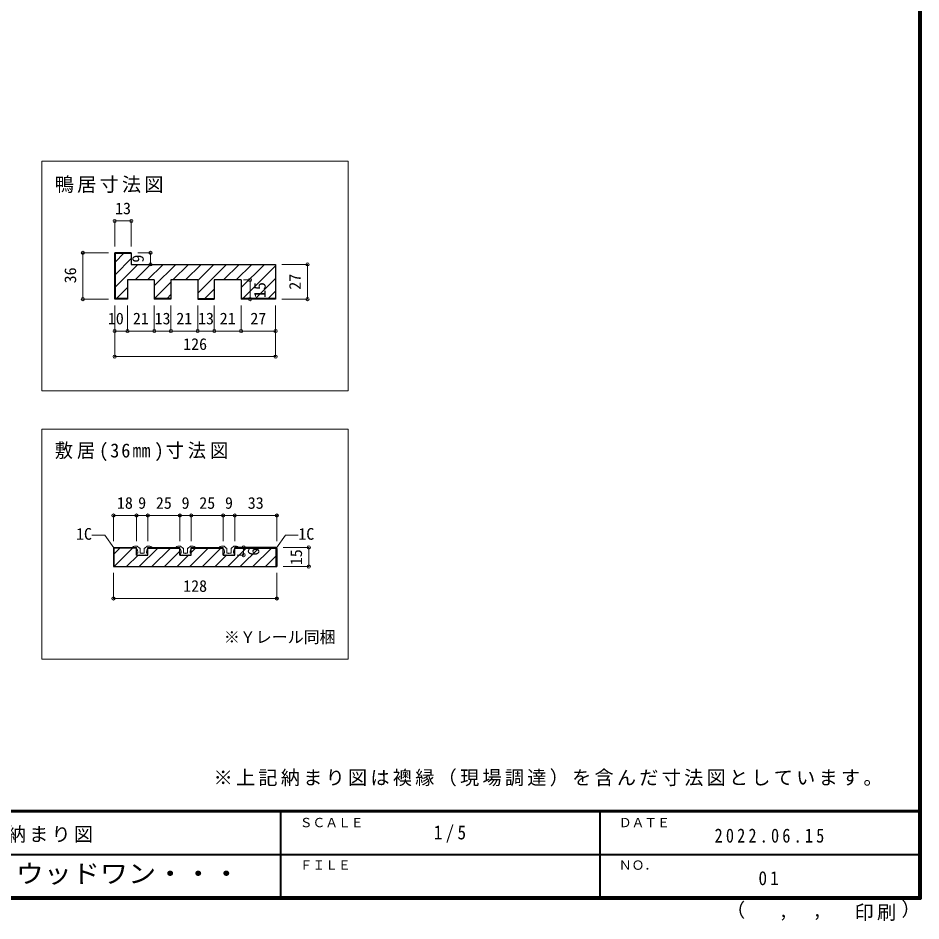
# Model space of a CAD drawing. Units: millimetres at full size, sheet at 1:5. Extents: x -981 to 969, y -733 to 681.
# Drawn here: x 261 to 969, y -733 to -26 of the extents above; entities that cross this region are included whole.
import ezdxf
from ezdxf.enums import TextEntityAlignment as Align

# ---------------------------------------------------------------- set-up
doc = ezdxf.new("R2010")
doc.units = ezdxf.units.MM
doc.header["$LTSCALE"] = 5
doc.header["$PDMODE"] = 32
doc.header["$PDSIZE"] = 2.5
doc.linetypes.add('DASHED1', pattern=[1.8, 1.2, -0.6])
for name, color, linetype, lineweight in [('0-4_枠', 3, 'Continuous', 25), ('0-7_金物', 7, 'Continuous', 18), ('0-A_文字', 7, 'Continuous', 18), ('0-B_寸法', 7, 'Continuous', 9), ('0-C_ハッチ', 4, 'DASHED1', 9), ('F-0_補助線', 6, 'Continuous', 40), ('F-1_枠', 6, 'Continuous', 40)]:
    doc.layers.add(name, color=color, linetype=linetype, lineweight=lineweight)
doc.layers.add('F-A_文字', color=7, linetype='Continuous')
doc.styles.add('ＭＳ ゴシック', font='')
doc.styles.get('ＭＳ ゴシック').set_extended_font_data('MS Gothic')

msp = doc.modelspace()

# ---------------------------------------------------------------- linework, layer by layer
at = {"layer": '0-4_枠'}
for p, q in [((350.035, -209.919), (337.035, -209.919)), ((337.035, -246.136), (337.035, -209.919)), ((350.035, -210.419), (337.535, -210.419)), ((337.535, -245.636), (337.535, -210.419)), ((350.035, -209.919), (350.035, -218.919)), ((368.035, -231.136), (347.035, -231.136)), ((347.035, -231.136), (347.035, -246.136)), ((368.035, -231.136), (368.035, -246.136)), ((402.035, -231.136), (381.035, -231.136)), ((381.035, -231.136), (381.035, -246.136)), ((402.035, -231.136), (402.035, -246.136)), ((436.035, -231.136), (415.035, -231.136)), ((415.035, -231.136), (415.035, -246.136)), ((436.035, -231.136), (436.035, -246.136)), ((347.035, -246.136), (337.035, -246.136)), ((347.035, -245.636), (337.535, -245.636)), ((381.035, -245.636), (368.035, -245.636)), ((381.035, -246.136), (368.035, -246.136)), ((402.035, -245.636), (415.035, -245.636)), ((402.035, -246.136), (415.035, -246.136)), ((463.035, -245.636), (436.035, -245.636)), ((336.035, -441.234), (336.742, -440.527)), ((336.035, -441.234), (336.035, -455.527)), ((336.535, -441.442), (336.949, -441.027)), ((336.535, -455.527), (336.535, -441.442)), ((336.742, -440.527), (354.035, -440.527)), ((354.035, -441.027), (336.949, -441.027)), ((354.035, -446.527), (354.035, -440.527)), ((363.035, -440.527), (388.035, -440.527)), ((363.035, -446.527), (363.035, -440.527)), ((363.035, -441.027), (388.035, -441.027)), ((388.035, -446.527), (388.035, -440.527)), ((397.035, -440.527), (422.035, -440.527)), ((397.035, -446.527), (397.035, -440.527)), ((397.035, -441.027), (422.035, -441.027)), ((422.035, -446.527), (422.035, -440.527)), ((431.035, -446.527), (431.035, -440.527)), ((463.328, -440.527), (431.035, -440.527)), ((463.328, -440.527), (464.035, -441.234)), ((463.535, -455.527), (463.535, -441.442)), ((464.035, -441.234), (464.035, -455.527)), ((354.035, -446.527), (363.035, -446.527)), ((388.035, -446.527), (397.035, -446.527)), ((422.035, -446.527), (431.035, -446.527)), ((336.035, -455.527), (464.035, -455.527))]:
    msp.add_line(p, q, dxfattribs=at)
for points in [[(350.035, -218.919), (463.035, -218.919), (463.035, -246.136), (436.035, -246.136)], [(431.035, -441.027), (463.121, -441.027), (463.535, -441.442)]]:
    msp.add_lwpolyline(points, dxfattribs=at)
at = {"layer": '0-7_金物'}
for p, q in [((351.235, -440.527), (354.035, -440.527)), ((352.577, -439.527), (354.578, -439.527)), ((354.035, -441.527), (354.035, -440.527)), ((354.735, -446.527), (354.249, -445.301)), ((355.035, -445.027), (354.435, -445.027)), ((356.197, -440.939), (354.931, -439.674)), ((355.035, -445.027), (355.035, -443.763)), ((356.409, -441.027), (356.735, -441.027)), ((356.935, -444.727), (356.935, -441.227)), ((358.235, -445.027), (357.235, -445.027)), ((358.535, -445.327), (358.235, -445.027)), ((360.135, -444.727), (360.135, -441.227)), ((360.661, -441.027), (360.335, -441.027)), ((360.873, -440.939), (362.138, -439.674)), ((362.035, -445.027), (362.035, -443.763)), ((362.035, -445.027), (362.635, -445.027)), ((362.335, -446.527), (362.821, -445.301)), ((364.493, -439.527), (362.492, -439.527)), ((363.035, -441.527), (363.035, -440.527)), ((365.835, -440.527), (363.035, -440.527)), ((385.235, -440.527), (388.035, -440.527)), ((386.577, -439.527), (388.578, -439.527)), ((388.035, -441.527), (388.035, -440.527)), ((388.735, -446.527), (388.249, -445.301)), ((389.035, -445.027), (388.435, -445.027)), ((390.197, -440.939), (388.932, -439.674)), ((389.035, -445.027), (389.035, -443.763)), ((390.409, -441.027), (390.735, -441.027)), ((390.935, -444.727), (390.935, -441.227)), ((392.235, -445.027), (391.235, -445.027)), ((392.535, -445.327), (392.235, -445.027)), ((394.135, -444.727), (394.135, -441.227)), ((394.661, -441.027), (394.335, -441.027)), ((394.873, -440.939), (396.139, -439.674)), ((396.035, -445.027), (396.035, -443.763)), ((396.035, -445.027), (396.635, -445.027)), ((396.335, -446.527), (396.821, -445.301)), ((398.493, -439.527), (396.492, -439.527)), ((397.035, -441.527), (397.035, -440.527)), ((399.835, -440.527), (397.035, -440.527)), ((419.235, -440.527), (422.035, -440.527)), ((420.577, -439.527), (422.578, -439.527)), ((422.035, -441.527), (422.035, -440.527)), ((422.735, -446.527), (422.249, -445.301)), ((423.035, -445.027), (422.435, -445.027)), ((424.197, -440.939), (422.932, -439.674)), ((423.035, -445.027), (423.035, -443.763)), ((424.409, -441.027), (424.735, -441.027)), ((424.935, -444.727), (424.935, -441.227)), ((426.235, -445.027), (425.235, -445.027)), ((426.535, -445.327), (426.235, -445.027)), ((428.135, -444.727), (428.135, -441.227)), ((428.661, -441.027), (428.335, -441.027)), ((428.873, -440.939), (430.139, -439.674)), ((430.035, -445.027), (430.035, -443.763)), ((430.035, -445.027), (430.635, -445.027)), ((430.335, -446.527), (430.821, -445.301)), ((432.493, -439.527), (430.492, -439.527)), ((431.035, -441.527), (431.035, -440.527)), ((433.835, -440.527), (431.035, -440.527)), ((355.835, -446.527), (354.735, -446.527)), ((355.835, -446.527), (356.035, -446.327)), ((356.035, -446.327), (356.235, -446.527)), ((356.235, -446.527), (360.835, -446.527)), ((361.035, -446.327), (360.835, -446.527)), ((361.235, -446.527), (361.035, -446.327)), ((361.235, -446.527), (362.335, -446.527)), ((389.835, -446.527), (388.735, -446.527)), ((389.835, -446.527), (390.035, -446.327)), ((390.035, -446.327), (390.235, -446.527)), ((390.235, -446.527), (394.835, -446.527)), ((395.035, -446.327), (394.835, -446.527)), ((395.235, -446.527), (395.035, -446.327)), ((395.235, -446.527), (396.335, -446.527)), ((423.835, -446.527), (422.735, -446.527)), ((423.835, -446.527), (424.035, -446.327)), ((424.035, -446.327), (424.235, -446.527)), ((424.235, -446.527), (428.835, -446.527)), ((429.035, -446.327), (428.835, -446.527)), ((429.235, -446.527), (429.035, -446.327)), ((429.235, -446.527), (430.335, -446.527))]:
    msp.add_line(p, q, dxfattribs=at)
for points in [[(359.835, -445.027), (358.835, -445.027), (358.535, -445.327)], [(393.835, -445.027), (392.835, -445.027), (392.535, -445.327)], [(427.835, -445.027), (426.835, -445.027), (426.535, -445.327)]]:
    msp.add_lwpolyline(points, dxfattribs=at)
for centre, radius, start, end in [((351.235, -440.327), 0.2, 138.18969, 270), ((352.577, -441.527), 2, 90, 138.18969), ((352.035, -443.763), 3, 0, 48.19), ((354.435, -445.227), 0.2, 90, 201.616), ((354.578, -440.027), 0.5, 45, 90), ((356.409, -440.727), 0.3, 225, 270), ((356.735, -441.227), 0.2, 360, 90), ((357.235, -444.727), 0.3, 180, 270), ((359.835, -444.727), 0.3, 270, 360), ((360.335, -441.227), 0.2, 90, 180), ((360.661, -440.727), 0.3, 270, 315), ((365.035, -443.763), 3, 131.81, 180), ((362.492, -440.027), 0.5, 90, 135), ((362.635, -445.227), 0.2, 338.384, 90), ((364.493, -441.527), 2, 41.81031, 90), ((365.835, -440.327), 0.2, 270, 41.81031), ((385.235, -440.327), 0.2, 138.18969, 270), ((386.577, -441.527), 2, 90, 138.18969), ((386.035, -443.763), 3, 0, 48.19), ((388.435, -445.227), 0.2, 90, 201.616), ((388.578, -440.027), 0.5, 45, 90), ((390.409, -440.727), 0.3, 225, 270), ((390.735, -441.227), 0.2, 360, 90), ((391.235, -444.727), 0.3, 180, 270), ((393.835, -444.727), 0.3, 270, 360), ((394.335, -441.227), 0.2, 90, 180), ((394.661, -440.727), 0.3, 270, 315), ((399.035, -443.763), 3, 131.81, 180), ((396.492, -440.027), 0.5, 90, 135), ((396.635, -445.227), 0.2, 338.384, 90), ((398.493, -441.527), 2, 41.81031, 90), ((399.835, -440.327), 0.2, 270, 41.81031), ((419.235, -440.327), 0.2, 138.18969, 270), ((420.577, -441.527), 2, 90, 138.18969), ((420.035, -443.763), 3, 0, 48.19), ((422.435, -445.227), 0.2, 90, 201.616), ((422.578, -440.027), 0.5, 45, 90), ((424.409, -440.727), 0.3, 225, 270), ((424.735, -441.227), 0.2, 360, 90), ((425.235, -444.727), 0.3, 180, 270), ((427.835, -444.727), 0.3, 270, 360), ((428.335, -441.227), 0.2, 90, 180), ((428.661, -440.727), 0.3, 270, 315), ((433.035, -443.763), 3, 131.81, 180), ((430.492, -440.027), 0.5, 90, 135), ((430.635, -445.227), 0.2, 338.384, 90), ((432.493, -441.527), 2, 41.81031, 90), ((433.835, -440.327), 0.2, 270, 41.81031)]:
    msp.add_arc(centre, radius, start, end, dxfattribs=at)
at = {"layer": '0-A_文字'}
for p, q in [((280.035, -528.027), (280.035, -348.027)), ((329.196, -431.016), (319.196, -431.016)), ((336.389, -440.881), (329.196, -431.016)), ((463.681, -440.881), (470.874, -431.016)), ((470.874, -431.016), (480.874, -431.016)), ((520.035, -528.027), (280.035, -528.027))]:
    msp.add_line(p, q, dxfattribs=at)
msp.add_lwpolyline([(280.035, -318.027), (520.035, -318.027), (520.035, -138.027), (280.035, -138.027)], close=True, dxfattribs=at)
msp.add_lwpolyline([(280.035, -348.027), (520.035, -348.027), (520.035, -528.027)], dxfattribs=at)
at = {"layer": '0-B_寸法', "color": 4}
for p, q in [((337.035, -184.919), (350.035, -184.919)), ((337.035, -184.919), (337.035, -204.919)), ((350.035, -184.919), (350.035, -204.919)), ((312.035, -246.136), (312.035, -209.919)), ((332.035, -209.919), (312.035, -209.919)), ((365.035, -209.919), (355.035, -209.919)), ((365.035, -209.919), (365.035, -218.919)), ((365.035, -218.919), (355.035, -218.919)), ((488.035, -218.919), (468.035, -218.919)), ((488.035, -218.919), (488.035, -246.136)), ((443.035, -231.136), (438.035, -231.136)), ((443.035, -231.136), (443.035, -246.136)), ((332.035, -246.136), (312.035, -246.136)), ((443.035, -246.136), (438.035, -246.136)), ((488.035, -246.136), (468.035, -246.136)), ((337.035, -271.136), (337.035, -251.136)), ((347.035, -271.136), (347.035, -251.136)), ((368.035, -271.136), (368.035, -251.136)), ((381.035, -271.136), (381.035, -251.136)), ((402.035, -271.136), (402.035, -251.136)), ((415.035, -271.136), (415.035, -251.136)), ((436.035, -271.136), (436.035, -251.136)), ((463.035, -271.136), (463.035, -251.136)), ((337.035, -271.136), (347.035, -271.136)), ((337.035, -291.136), (337.035, -271.136)), ((347.035, -271.136), (368.035, -271.136)), ((368.035, -271.136), (381.035, -271.136)), ((381.035, -271.136), (402.035, -271.136)), ((402.035, -271.136), (415.035, -271.136)), ((415.035, -271.136), (436.035, -271.136)), ((436.035, -271.136), (463.035, -271.136)), ((463.035, -291.136), (463.035, -271.136)), ((337.035, -291.136), (463.035, -291.136)), ((336.035, -415.527), (336.035, -435.527)), ((336.035, -415.527), (354.035, -415.527)), ((354.035, -415.527), (363.035, -415.527)), ((354.035, -415.527), (354.035, -435.527)), ((363.035, -415.527), (388.035, -415.527)), ((363.035, -415.527), (363.035, -435.527)), ((388.035, -415.527), (397.035, -415.527)), ((388.035, -415.527), (388.035, -435.527)), ((397.035, -415.527), (422.035, -415.527)), ((397.035, -415.527), (397.035, -435.527)), ((422.035, -415.527), (431.035, -415.527)), ((422.035, -415.527), (422.035, -435.527)), ((431.035, -415.527), (464.035, -415.527)), ((431.035, -415.527), (431.035, -435.527)), ((464.035, -415.527), (464.035, -435.527)), ((438.035, -440.527), (433.035, -440.527)), ((438.035, -440.527), (438.035, -446.527)), ((489.035, -440.527), (469.035, -440.527)), ((489.035, -440.527), (489.035, -455.527)), ((438.035, -446.527), (433.035, -446.527)), ((489.035, -455.527), (469.035, -455.527)), ((336.035, -480.527), (336.035, -460.527)), ((464.035, -480.527), (464.035, -460.527)), ((336.035, -480.527), (464.035, -480.527))]:
    msp.add_line(p, q, dxfattribs=at)
at = {"layer": '0-B_寸法'}
for p in [(337.035, -184.919), (350.035, -184.919), (312.035, -209.919), (365.035, -209.919), (365.035, -218.919), (488.035, -218.919), (443.035, -231.136), (312.035, -246.136), (443.035, -246.136), (488.035, -246.136), (337.035, -271.136), (347.035, -271.136), (368.035, -271.136), (381.035, -271.136), (402.035, -271.136), (415.035, -271.136), (436.035, -271.136), (463.035, -271.136), (337.035, -291.136), (463.035, -291.136), (336.035, -415.527), (354.035, -415.527), (363.035, -415.527), (388.035, -415.527), (397.035, -415.527), (422.035, -415.527), (431.035, -415.527), (464.035, -415.527), (438.035, -440.527), (438.035, -446.527), (489.035, -440.527), (489.035, -455.527), (336.035, -480.527), (464.035, -480.527)]:
    msp.add_point(p, dxfattribs=at)
at = {"layer": '0-C_ハッチ', "linetype": 'Continuous'}
for p, q in [((337.535, -216.837), (343.953, -210.419)), ((337.535, -226.736), (350.035, -214.236)), ((337.535, -236.636), (355.252, -218.919)), ((352.934, -231.136), (365.152, -218.919)), ((362.834, -231.136), (375.051, -218.919)), ((368.035, -235.834), (384.951, -218.919)), ((382.633, -231.136), (394.85, -218.919)), ((392.532, -231.136), (404.75, -218.919)), ((402.035, -241.432), (424.549, -218.919)), ((402.035, -231.533), (414.649, -218.919)), ((422.231, -231.136), (434.448, -218.919)), ((432.13, -231.136), (444.348, -218.919)), ((436.035, -237.131), (454.247, -218.919)), ((437.429, -245.636), (463.035, -220.03)), ((368.133, -245.636), (381.035, -232.734)), ((447.329, -245.636), (463.035, -229.93)), ((338.434, -245.636), (347.035, -237.035)), ((407.731, -245.636), (415.035, -238.332)), ((457.228, -245.636), (463.035, -239.829)), ((378.032, -245.636), (381.035, -242.633)), ((336.535, -455.425), (350.932, -441.027)), ((336.535, -445.525), (341.033, -441.027)), ((356.231, -455.527), (370.731, -441.027)), ((366.131, -455.527), (380.631, -441.027)), ((376.03, -455.527), (388.035, -443.523)), ((395.829, -455.527), (410.329, -441.027)), ((397.035, -444.422), (400.43, -441.027)), ((405.729, -455.527), (420.229, -441.027)), ((425.528, -455.527), (440.028, -441.027)), ((435.427, -455.527), (449.927, -441.027)), ((445.327, -455.527), (459.827, -441.027)), ((346.332, -455.527), (355.332, -446.527)), ((385.93, -455.527), (394.93, -446.527)), ((415.628, -455.527), (424.628, -446.527)), ((455.226, -455.527), (463.535, -447.219))]:
    msp.add_line(p, q, dxfattribs=at)
at = {"layer": 'F-0_補助線'}
for p, q in [((966.97, 680.724), (966.97, -715.943)), ((967.803, 680.724), (967.803, -715.943))]:
    msp.add_line(p, q, dxfattribs=at)
msp.add_lwpolyline([(-981.363, 680.724), (968.636, 680.724), (968.636, -715.943)], dxfattribs=at)
at = {"layer": 'F-1_枠'}
for p, q in [((968.636, -646.776), (-981.363, -646.776)), ((968.636, -647.609), (-981.363, -647.609)), ((466.97, -647.609), (466.97, -714.276)), ((716.97, -647.609), (716.97, -714.276)), ((-6.364, -680.943), (966.97, -680.943)), ((968.636, -714.276), (-981.363, -714.276)), ((968.636, -715.109), (-981.363, -715.109)), ((968.636, -715.943), (-981.363, -715.943))]:
    msp.add_line(p, q, dxfattribs=at)

# ---------------------------------------------------------------- texts
at = {"layer": '0-A_文字', "style": 'ＭＳ ゴシック'}
for s, p in [('1C', (306.696, -437.266)), ('1C', (480.874, -437.266)), ('※Ｙレール同梱', (422.535, -518.027))]:
    msp.add_text(s, height=9.164, dxfattribs=at).set_placement(p, align=Align.BOTTOM_LEFT)
at = {"layer": '0-A_文字', "char_height": 11, "attachment_point": 7, "style": 'ＭＳ ゴシック'}
for s, insert in [('\\T1.17;鴨居寸法図', (290.035, -163.027)), ('\\T1.22;\\W0.95;敷居(36㎜)寸法図', (290.035, -373.027))]:
    msp.add_mtext(s, dxfattribs=dict(at, insert=insert))
at = {"layer": '0-B_寸法', "style": 'ＭＳ ゴシック'}
for s, p in [('13', (337.285, -182.419)), ('10', (331.662, -268.636)), ('21', (351.285, -268.636)), ('13', (368.285, -268.636)), ('21', (385.285, -268.636)), ('13', (402.285, -268.636)), ('21', (419.285, -268.636)), ('27', (443.285, -268.636)), ('126', (390.66, -288.636)), ('18', (338.785, -413.027)), ('9', (355.41, -413.027)), ('25', (369.285, -413.027)), ('9', (389.41, -413.027)), ('25', (403.285, -413.027)), ('9', (423.41, -413.027)), ('33', (441.285, -413.027)), ('128', (390.66, -478.027))]:
    msp.add_text(s, height=9.164, dxfattribs=at).set_placement(p, align=Align.BOTTOM_LEFT)
for s, p in [('9', (362.535, -217.544)), ('36', (309.535, -233.782)), ('27', (485.535, -238.777)), ('15', (458.035, -245.277)), ('6', (453.035, -447.008)), ('15', (486.535, -454.425))]:
    msp.add_text(s, height=9.164, rotation=90, dxfattribs=at).set_placement(p, align=Align.BOTTOM_LEFT)
at = {"layer": 'F-0_補助線', "color": 7, "insert": (76.826, -671.804), "char_height": 11, "attachment_point": 7, "style": 'ＭＳ ゴシック'}
msp.add_mtext('\\T1.17;大壁和風造作材\u3000建具納まり図', dxfattribs=at)
at = {"layer": 'F-A_文字', "style": 'ＭＳ ゴシック'}
for s, height, p in [('ＳＣＡＬＥ', 7.331, (481.97, -661.776)), ('ＤＡＴＥ', 7.331, (731.97, -661.776)), ('ＦＩＬＥ', 7.331, (481.97, -695.11)), ('ＮＯ．', 7.331, (731.97, -695.11)), ('（', 11, (815.975, -733.161)), ('）', 11, (953.37, -732.464)), (',', 11, (857.183, -733.161)), (',', 11, (883.669, -732.697))]:
    msp.add_text(s, height=height, dxfattribs=at).set_placement(p, align=Align.BOTTOM_LEFT)
at = {"layer": 'F-A_文字', "style": 'ＭＳ ゴシック', "width": 1.1}
msp.add_text('ウッドワン・・・', height=14.66, dxfattribs=at).set_placement((259.47, -707.61), align=Align.BOTTOM_LEFT)
at = {"layer": 'F-A_文字', "char_height": 11, "attachment_point": 7, "style": 'ＭＳ ゴシック'}
for s, insert in [('\\T1.17;※上記納まり図は襖縁（現場調達）を含んだ寸法図としています。', (414.47, -627.654)), ('\\T1.38;\\W0.9;1/5', (586.97, -671.776)), ('\\T1.39;\\W0.85;2022.06.15', (806.97, -671.777)), ('\\T1.36;\\W0.9;01', (841.345, -705.11)), ('\\T1.17;印刷', (916.661, -732.929))]:
    msp.add_mtext(s, dxfattribs=dict(at, insert=insert))

doc.saveas('drawing.dxf')
